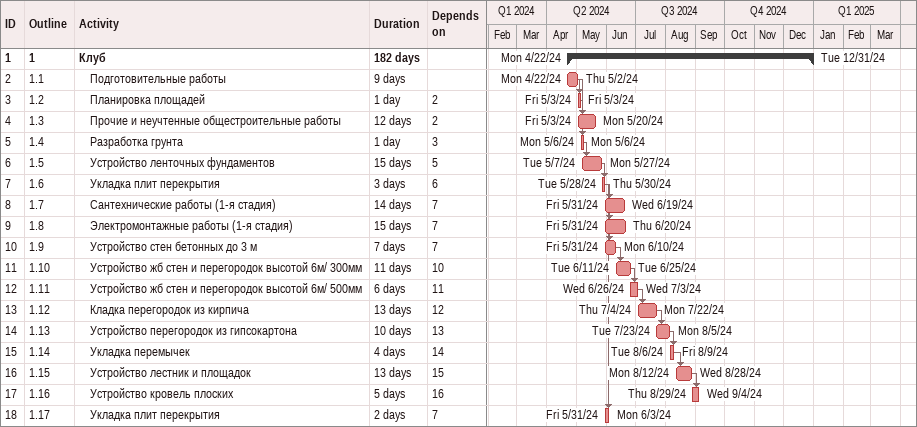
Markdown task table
| ID | WBS | Task | Duration | Start | Finish | Predecessors |
|---|---|---|---|---|---|---|
| 1 | 1 | **Клуб** | 182d | 2024-04-22 | 2024-12-31 |  |
| 2 | 1.1 | Подготовительные работы | 9d | 2024-04-22 | 2024-05-02 |  |
| 3 | 1.2 | Планировка площадей | 1d | 2024-05-03 | 2024-05-03 | 2 |
| 4 | 1.3 | Прочие и неучтенные общестроительные работы | 12d | 2024-05-03 | 2024-05-20 | 2 |
| 5 | 1.4 | Разработка грунта | 1d | 2024-05-06 | 2024-05-06 | 3 |
| 6 | 1.5 | Устройство ленточных фундаментов | 15d | 2024-05-07 | 2024-05-27 | 5 |
| 7 | 1.6 | Укладка плит перекрытия | 3d | 2024-05-28 | 2024-05-30 | 6 |
| 8 | 1.7 | Сантехнические работы (1-я стадия) | 14d | 2024-05-31 | 2024-06-19 | 7 |
| 9 | 1.8 | Электромонтажные работы (1-я стадия) | 15d | 2024-05-31 | 2024-06-20 | 7 |
| 10 | 1.9 | Устройство стен бетонных до 3 м | 7d | 2024-05-31 | 2024-06-10 | 7 |
| 11 | 1.10 | Устройство жб стен и перегородок высотой 6м/ 300мм | 11d | 2024-06-11 | 2024-06-25 | 10 |
| 12 | 1.11 | Устройство жб стен и перегородок высотой 6м/ 500мм | 6d | 2024-06-26 | 2024-07-03 | 11 |
| 13 | 1.12 | Кладка перегородок из кирпича | 13d | 2024-07-04 | 2024-07-22 | 12 |
| 14 | 1.13 | Устройство перегородок из гипсокартона | 10d | 2024-07-23 | 2024-08-05 | 13 |
| 15 | 1.14 | Укладка перемычек | 4d | 2024-08-06 | 2024-08-09 | 14 |
| 16 | 1.15 | Устройство лестник и площадок | 13d | 2024-08-12 | 2024-08-28 | 15 |
| 17 | 1.16 | Устройство кровель плоских | 5d | 2024-08-29 | 2024-09-04 | 16 |
| 18 | 1.17 | Укладка плит перекрытия | 2d | 2024-05-31 | 2024-06-03 | 7 |
